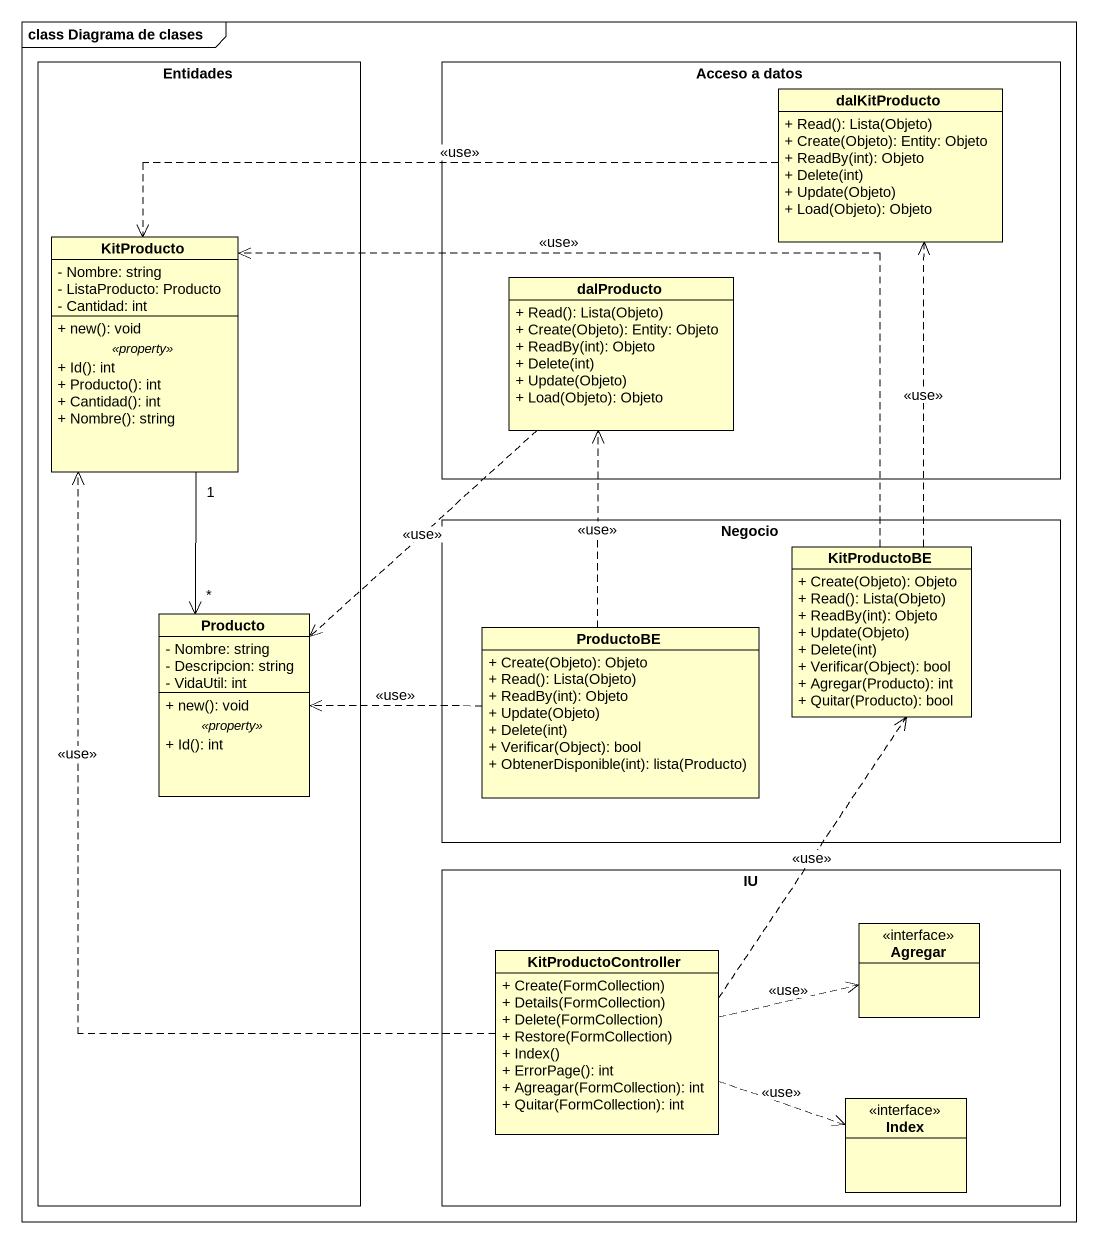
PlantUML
@startuml
mainframe class Diagrama de clases
hide circle
hide empty members
skinparam classAttributeIconSize 0
rectangle Entidades {
  class KitProducto {
    - Nombre: string
    - ListaProducto: Producto
    - Cantidad: int
    --
    + new(): void
    .. <<property>> ..
    + Id(): int
    + Producto(): int
    + Cantidad(): int
    + Nombre(): string
  }
  class Producto {
    - Nombre: string
    - Descripcion: string
    - VidaUtil: int
    --
    + new(): void
    .. <<property>> ..
    + Id(): int
  }
}
rectangle "Acceso a datos" as Acceso_a_datos {
  class dalKitProducto {
    + Read(): Lista(Objeto)
    + Create(Objeto): Entity: Objeto
    + ReadBy(int): Objeto
    + Delete(int)
    + Update(Objeto)
    + Load(Objeto): Objeto
  }
  class dalProducto {
    + Read(): Lista(Objeto)
    + Create(Objeto): Entity: Objeto
    + ReadBy(int): Objeto
    + Delete(int)
    + Update(Objeto)
    + Load(Objeto): Objeto
  }
}
rectangle Negocio {
  class KitProductoBE {
    + Create(Objeto): Objeto
    + Read(): Lista(Objeto)
    + ReadBy(int): Objeto
    + Update(Objeto)
    + Delete(int)
    + Verificar(Object): bool
    + Agregar(Producto): int
    + Quitar(Producto): bool
  }
  class ProductoBE {
    + Create(Objeto): Objeto
    + Read(): Lista(Objeto)
    + ReadBy(int): Objeto
    + Update(Objeto)
    + Delete(int)
    + Verificar(Object): bool
    + ObtenerDisponible(int): lista(Producto)
  }
}
rectangle IU {
  class Agregar <<interface>>
  class KitProductoController {
    + Create(FormCollection)
    + Details(FormCollection)
    + Delete(FormCollection)
    + Restore(FormCollection)
    + Index()
    + ErrorPage(): int
    + Agreagar(FormCollection): int
    + Quitar(FormCollection): int
  }
  class Index <<interface>>
}
dalKitProducto .left.> KitProducto : <<use>>
KitProducto "1" --> "*" Producto
dalProducto ..> Producto : <<use>>
KitProductoBE .up.> dalKitProducto : <<use>>
KitProductoBE .left.> KitProducto : <<use>>
ProductoBE .up.> dalProducto : <<use>>
ProductoBE .left.> Producto : <<use>>
KitProductoController .up.> KitProducto : <<use>>
KitProductoController .up.> KitProductoBE : <<use>>
KitProductoController .right.> Agregar : <<use>>
KitProductoController .right.> Index : <<use>>
@enduml
